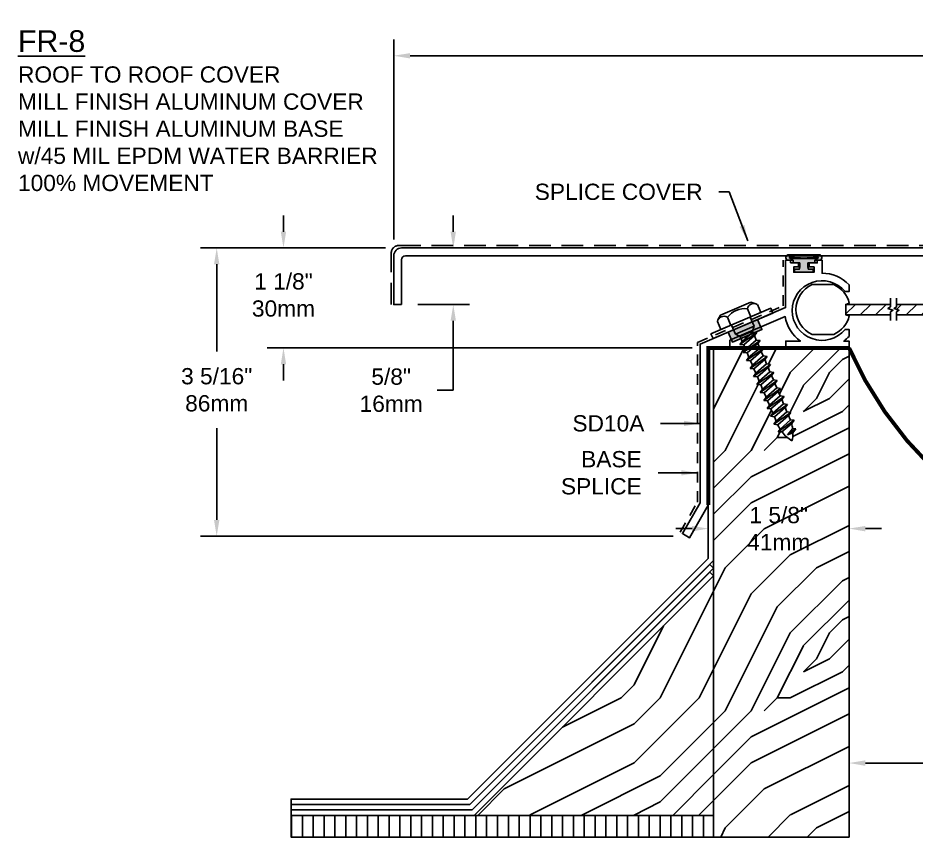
# Model space of a CAD drawing. Header units: inches. Extents: x -5.2 to 55.6, y 1.5 to 11.
# Drawn here: x -5.15 to 5.2, y 1.55 to 10.99 of the extents above; entities that cross this region are included whole.
import ezdxf

# ---------------------------------------------------------------- set-up
doc = ezdxf.new("R2010")
doc.units = ezdxf.units.IN
doc.header["$MEASUREMENT"] = 0
doc.linetypes.add('DASHED2', pattern=[0.375, 0.25, -0.125])
doc.linetypes.add('HIDDEN', pattern=[0.375, 0.25, -0.125])
for name, color, linetype in [('ANCHORS', 4, 'Continuous'), ('CONDITIONS', 1, 'Continuous'), ('DIMENSIONS', 3, 'Continuous'), ('FILLERS', 2, 'Continuous'), ('METALS', 7, 'Continuous'), ('TEXT', 2, 'Continuous')]:
    doc.layers.add(name, color=color, linetype=linetype)
doc.styles.add('ARIAL', font='arial.ttf')
doc.dimstyles.new('Arial', dxfattribs={"dimtxt": 0.1875, "dimasz": 0.1875, "dimexe": 0.1875, "dimexo": 0.1875, "dimgap": 0.1875, "dimtad": 0, "dimtih": 1, "dimtoh": 1, "dimdec": 4, "dimzin": 3, "dimdsep": 46, "dimlunit": 4, "dimtxsty": 'ARIAL', "dimcen": 0.125, "dimadec": 0, "dimazin": 0, "dimtfac": 1, "dimtdec": 4, "dimtofl": 0, "dimtmove": 0, "dimatfit": 3, "dimfxl": 0, "dimfrac": 2, "dimtolj": 1, "dimtzin": 0, "dimarcsym": 0})
pattern_1 = [(0, (-2.4, 0.15), (3, 3), [0.15, -2.85]), (90, (-1.2, 1.2), (-3, 3), [0.3, -2.7]), (45, (-1.8, 0.9), (3e-16, 3), [0.2121, -0.6363, 0.2121, -0.4242, 1.485, -1.27294]), (45, (-2.55, 0), (3e-16, 3), [0.21213, -0.42426, 0.21213, -3.39412]), (45, (-1.5, 0.3), (3e-16, 3), [0.2121, -4.0305]), (45, (-1.2, 0.15), (3e-16, 3), [0.2121, -4.0305]), (45, (-1.65, 0.45), (3e-16, 3), [0.2121, -4.0305]), (45, (-1.8, 0.6), (3e-16, 3), [0.42426, -3.8184]), (45, (-1.05, 2.85), (3e-16, 3), [0.4243, -3.8184]), (45, (-2.1, 0.75), (3e-16, 3), [0.8485, -3.3941]), (45, (-2.25, 0.9), (3e-16, 3), [0.8485, -3.3941]), (45, (-0.3, 1.8), (3e-16, 3), [0.8485, -3.3941]), (45, (-2.4, 1.2), (3e-16, 3), [0.6364, -3.60624]), (45, (-3, 1.65), (3e-16, 3), [0.6364, -3.60624]), (45, (-2.7, 1.35), (3e-16, 3), [0.6364, -3.60624]), (45, (-0.75, 2.25), (3e-16, 3), [1.06066, -3.182]), (45, (-1.05, 2.4), (3e-16, 3), [1.06066, -3.182]), (45, (-0.75, 1.65), (3e-16, 3), [1.4849, -2.7577]), (26.565, (-2.1, 0.45), (3, 1e-09), [0.3354, -6.3728]), (26.565, (-1.5, 1.35), (3, 1e-09), [0.3354, -6.3728]), (26.565, (-1.65, 1.05), (3, 1e-09), [0.3354, -6.3728]), (26.565, (-2.25, 0.15), (3, 1e-09), [0.6708, -6.0374]), (26.565, (-1.65, 1.5), (3, 1e-09), [1.00623, -5.702]), (26.565, (-1.95, 1.65), (3, 1e-09), [1.34164, -5.36656]), (26.565, (-2.25, 1.8), (3, 1e-09), [1.34164, -5.36656]), (26.565, (-2.7, 2.7), (3, 1e-09), [1.34164, -5.36656]), (26.565, (-2.7, 2.4), (3, 1e-09), [1.67705, -5.03115]), (26.565, (-2.55, 2.1), (3, 1e-09), [1.67705, -5.03115]), (63.435, (-1.5, 0.9), (2e-10, 3), [0.3354, -6.3728]), (63.435, (-1.95, 0.6), (2e-10, 3), [0.3354, -6.3728]), (63.435, (-2.4, 0.15), (2e-10, 3), [0.6708, -6.0374]), (63.435, (-1.5, 0.6), (2e-10, 3), [0.6708, -6.0374]), (63.435, (-2.7, 0), (2e-10, 3), [1.00623, -5.702]), (63.435, (-3, 0), (2e-10, 3), [1.34164, -5.36656]), (63.435, (-0.3, 0.15), (2e-10, 3), [1.34164, -5.36656]), (63.435, (-1.35, 0.45), (2e-10, 3), [1.34164, -5.36656]), (63.435, (-0.75, 0.15), (2e-10, 3), [1.67705, -5.03115]), (63.435, (-1.05, 0.3), (2e-10, 3), [1.67705, -5.03115])]
pattern_2 = [(45, (-3, 0.00999), (-0.08838835, 0.08838835), [])]

# ---------------------------------------------------------------- blocks, each defined once
blk = doc.blocks.new('*D0')
at = {"layer": 'Defpoints', "color": 0}
for p in [(-0.731, 8.339), (-2.093, 7.186), (2.806, 7.186)]:
    blk.add_point(p, dxfattribs=at)
at = {"layer": 'DIMENSIONS', "color": 0, "lineweight": -2}
for p, q in [((-2.093, 8.526), (-2.093, 8.714)), ((-0.918, 8.339), (-2.281, 8.339)), ((2.619, 7.186), (-2.281, 7.186)), ((-2.093, 6.999), (-2.093, 6.811))]:
    blk.add_line(p, q, dxfattribs=at)
at = {"layer": 'DIMENSIONS', "color": 0}
for points in [[(-2.124, 8.526), (-2.062, 8.526), (-2.093, 8.339)], [(-2.124, 6.999), (-2.062, 6.999), (-2.093, 7.186)]]:
    blk.add_solid(points, dxfattribs=at)
at = {"layer": 'DIMENSIONS', "color": 0, "insert": (-2.093, 7.796), "char_height": 0.1875, "attachment_point": 5, "style": 'ARIAL'}
blk.add_mtext('\\A1;1 1/8"\\P30mm', dxfattribs=at)
blk = doc.blocks.new('*D1')
at = {"layer": 'Defpoints', "color": 0}
for p in [(4.429, 7.186), (2.806, 5.374), (4.429, 5.103)]:
    blk.add_point(p, dxfattribs=at)
at = {"layer": 'DIMENSIONS', "color": 0, "lineweight": -2}
for p, q in [((4.429, 6.999), (4.429, 4.915)), ((2.806, 5.186), (2.806, 4.915)), ((2.619, 5.103), (2.431, 5.103)), ((4.617, 5.103), (4.804, 5.103))]:
    blk.add_line(p, q, dxfattribs=at)
at = {"layer": 'DIMENSIONS', "color": 0}
for points in [[(2.619, 5.134), (2.619, 5.071), (2.806, 5.103)], [(4.617, 5.134), (4.617, 5.071), (4.429, 5.103)]]:
    blk.add_solid(points, dxfattribs=at)
at = {"layer": 'DIMENSIONS', "color": 0, "insert": (3.618, 5.103), "char_height": 0.1875, "attachment_point": 5, "style": 'ARIAL'}
blk.add_mtext('\\A1;1 5/8"\\P41mm', dxfattribs=at)
blk = doc.blocks.new('*D2')
at = {"layer": 'Defpoints', "color": 0}
for p in [(-0.731, 8.339), (-0.731, 7.686), (-0.135, 7.686)]:
    blk.add_point(p, dxfattribs=at)
at = {"layer": 'DIMENSIONS', "color": 0, "lineweight": -2}
for p, q in [((-0.135, 8.526), (-0.135, 8.714)), ((-0.543, 8.339), (0.053, 8.339)), ((-0.543, 7.686), (0.053, 7.686)), ((-0.135, 7.499), (-0.135, 6.698)), ((-0.135, 6.698), (-0.322, 6.698))]:
    blk.add_line(p, q, dxfattribs=at)
at = {"layer": 'DIMENSIONS', "color": 0}
for points in [[(-0.166, 8.526), (-0.104, 8.526), (-0.135, 8.339)], [(-0.166, 7.499), (-0.104, 7.499), (-0.135, 7.686)]]:
    blk.add_solid(points, dxfattribs=at)
at = {"layer": 'DIMENSIONS', "color": 0, "insert": (-0.851, 6.698), "char_height": 0.1875, "attachment_point": 5, "style": 'ARIAL'}
blk.add_mtext('\\A1;5/8"\\P16mm', dxfattribs=at)
blk = doc.blocks.new('*D3')
at = {"layer": 'Defpoints', "color": 0}
for p in [(4.429, 4.418), (12.429, 4.418), (12.429, 2.4)]:
    blk.add_point(p, dxfattribs=at)
at = {"layer": 'DIMENSIONS', "color": 0, "lineweight": -2}
for p, q in [((4.429, 4.231), (4.429, 2.212)), ((12.429, 4.231), (12.429, 2.212)), ((4.617, 2.4), (7.817, 2.4)), ((12.242, 2.4), (9.041, 2.4))]:
    blk.add_line(p, q, dxfattribs=at)
at = {"layer": 'DIMENSIONS', "color": 0}
for points in [[(4.617, 2.431), (4.617, 2.368), (4.429, 2.4)], [(12.242, 2.431), (12.242, 2.368), (12.429, 2.4)]]:
    blk.add_solid(points, dxfattribs=at)
at = {"layer": 'DIMENSIONS', "color": 0, "insert": (8.429, 2.4), "char_height": 0.1875, "attachment_point": 5, "style": 'ARIAL'}
blk.add_mtext('\\A1;8"\\P203mm', dxfattribs=at)
blk = doc.blocks.new('*D4')
at = {"layer": 'Defpoints', "color": 0}
for p in [(17.679, 10.555), (17.679, 8.297), (-0.821, 8.249)]:
    blk.add_point(p, dxfattribs=at)
at = {"layer": 'DIMENSIONS', "color": 0, "lineweight": -2}
for p, q in [((-0.821, 8.436), (-0.821, 10.742)), ((17.679, 8.484), (17.679, 10.742)), ((-0.633, 10.555), (7.783, 10.555)), ((17.492, 10.555), (9.076, 10.555))]:
    blk.add_line(p, q, dxfattribs=at)
at = {"layer": 'DIMENSIONS', "color": 0}
for points in [[(-0.633, 10.586), (-0.633, 10.524), (-0.821, 10.555)], [(17.492, 10.586), (17.492, 10.524), (17.679, 10.555)]]:
    blk.add_solid(points, dxfattribs=at)
at = {"layer": 'DIMENSIONS', "color": 0, "insert": (8.429, 10.555), "char_height": 0.1875, "attachment_point": 5, "style": 'ARIAL'}
blk.add_mtext('\\A1;1\'-6 1/2"\\P470mm', dxfattribs=at)
blk = doc.blocks.new('LB15')
for p, q in [((-0.19, 0.156), (-0.238, 0.116)), ((-0.19, 0.156), (0.19, 0.156)), ((0.19, 0.156), (0.238, 0.116)), ((-0.25, 0.102), (-0.25, 0)), ((-0.25, 0), (0.25, 0)), ((-0.125, 0), (-0.125, 0.102)), ((-0.117, -0.112), (-0.117, 0)), ((0.117, -0.112), (0.117, 0)), ((0.125, 0), (0.125, 0.102)), ((0.25, 0.102), (0.25, 0)), ((-0.078, -0.158), (-0.117, -0.112)), ((-0.117, -0.112), (0.117, -0.112)), ((0.117, -0.194), (-0.117, -0.244)), ((-0.078, -0.221), (-0.078, -0.158)), ((0.078, -0.158), (-0.078, -0.158)), ((-0.078, -0.221), (0.078, -0.171)), ((0.078, -0.158), (0.117, -0.112)), ((0.078, -0.171), (0.078, -0.158)), ((0.117, -0.194), (0.078, -0.171)), ((0.117, -0.194), (0.078, -0.216)), ((-0.117, -0.244), (-0.078, -0.221)), ((-0.117, -0.244), (-0.078, -0.266)), ((0.117, -0.294), (-0.117, -0.344)), ((-0.078, -0.266), (0.078, -0.216)), ((-0.078, -0.321), (-0.078, -0.266)), ((-0.078, -0.321), (0.078, -0.271)), ((0.078, -0.271), (0.078, -0.216)), ((0.117, -0.294), (0.078, -0.271)), ((0.117, -0.294), (0.078, -0.316)), ((-0.117, -0.344), (-0.078, -0.321)), ((-0.117, -0.344), (-0.078, -0.366)), ((0.117, -0.394), (-0.117, -0.444)), ((-0.078, -0.366), (0.078, -0.316)), ((-0.078, -0.421), (-0.078, -0.366)), ((-0.078, -0.421), (0.078, -0.371)), ((0.078, -0.371), (0.078, -0.316)), ((0.117, -0.394), (0.078, -0.371)), ((0.117, -0.394), (0.078, -0.416)), ((-0.117, -0.444), (-0.078, -0.421)), ((-0.117, -0.444), (-0.078, -0.466)), ((0.117, -0.494), (-0.117, -0.544)), ((-0.078, -0.466), (0.078, -0.416)), ((-0.078, -0.521), (-0.078, -0.466)), ((-0.078, -0.521), (0.078, -0.471)), ((-0.078, -0.566), (0.078, -0.516)), ((0.078, -0.471), (0.078, -0.416)), ((0.117, -0.494), (0.078, -0.471)), ((0.117, -0.494), (0.078, -0.516)), ((0.078, -0.571), (0.078, -0.516)), ((-0.117, -0.544), (-0.078, -0.521)), ((-0.117, -0.544), (-0.078, -0.566)), ((0.117, -0.594), (-0.117, -0.644)), ((-0.117, -0.644), (-0.078, -0.621)), ((-0.078, -0.621), (-0.078, -0.566)), ((-0.078, -0.621), (0.078, -0.571)), ((-0.078, -0.666), (0.078, -0.616)), ((0.117, -0.594), (0.078, -0.571)), ((0.117, -0.594), (0.078, -0.616)), ((0.078, -0.671), (0.078, -0.616)), ((-0.117, -0.644), (-0.078, -0.666)), ((0.117, -0.694), (-0.117, -0.744)), ((-0.117, -0.744), (-0.078, -0.721)), ((-0.078, -0.721), (-0.078, -0.666)), ((-0.078, -0.721), (0.078, -0.671)), ((-0.078, -0.766), (0.078, -0.716)), ((0.117, -0.694), (0.078, -0.671)), ((0.117, -0.694), (0.078, -0.716)), ((0.078, -0.771), (0.078, -0.716)), ((-0.117, -0.744), (-0.078, -0.766)), ((0.117, -0.794), (-0.117, -0.844)), ((-0.117, -0.844), (-0.078, -0.821)), ((-0.078, -0.821), (-0.078, -0.766)), ((-0.078, -0.821), (0.078, -0.771)), ((-0.078, -0.866), (0.078, -0.816)), ((0.117, -0.794), (0.078, -0.771)), ((0.117, -0.794), (0.078, -0.816)), ((0.078, -0.871), (0.078, -0.816)), ((-0.117, -0.844), (-0.078, -0.866)), ((0.117, -0.894), (-0.117, -0.944)), ((-0.117, -0.944), (-0.078, -0.921)), ((-0.078, -0.921), (-0.078, -0.866)), ((-0.078, -0.921), (0.078, -0.871)), ((-0.078, -0.966), (0.078, -0.916)), ((0.117, -0.894), (0.078, -0.871)), ((0.117, -0.894), (0.078, -0.916)), ((0.078, -0.971), (0.078, -0.916)), ((-0.117, -0.944), (-0.078, -0.966)), ((0.117, -0.994), (-0.117, -1.044)), ((-0.117, -1.044), (-0.078, -1.021)), ((-0.078, -1.021), (-0.078, -0.966)), ((-0.078, -1.021), (0.078, -0.971)), ((-0.078, -1.066), (0.078, -1.016)), ((0.117, -0.994), (0.078, -0.971)), ((0.117, -0.994), (0.078, -1.016)), ((0.078, -1.071), (0.078, -1.016)), ((-0.117, -1.044), (-0.078, -1.066)), ((0.117, -1.094), (-0.117, -1.144)), ((-0.117, -1.144), (-0.078, -1.121)), ((-0.078, -1.121), (-0.078, -1.066)), ((-0.078, -1.121), (0.078, -1.071)), ((-0.078, -1.166), (0.078, -1.116)), ((0.117, -1.094), (0.078, -1.071)), ((0.117, -1.094), (0.078, -1.116)), ((0.078, -1.171), (0.078, -1.116)), ((-0.117, -1.144), (-0.078, -1.166)), ((0.117, -1.194), (-0.117, -1.244)), ((-0.117, -1.244), (-0.078, -1.221)), ((-0.078, -1.221), (-0.078, -1.166)), ((-0.078, -1.221), (0.078, -1.171)), ((-0.078, -1.266), (0.078, -1.216)), ((0.117, -1.194), (0.078, -1.171)), ((0.117, -1.194), (0.078, -1.216)), ((0.078, -1.266), (0.078, -1.216)), ((-0.117, -1.244), (-0.078, -1.266)), ((0.117, -1.294), (-0.105, -1.344)), ((-0.105, -1.344), (-0.074, -1.323)), ((-0.105, -1.344), (-0.066, -1.362)), ((-0.074, -1.323), (0.078, -1.271)), ((-0.066, -1.362), (0.075, -1.317)), ((0.117, -1.294), (0.075, -1.317)), ((0.117, -1.294), (0.078, -1.271)), ((-0.022, -1.418), (0.063, -1.374)), ((0.096, -1.393), (-0.022, -1.418)), ((-0.022, -1.418), (0.047, -1.42)), ((0.096, -1.393), (0.047, -1.42)), ((0.096, -1.393), (0.063, -1.374))]:
    blk.add_line(p, q)
for centre, radius, start, end in [((-0.188, 0.057), 0.077, 35.7751, 144.2249), ((0, -0.126), 0.26, 61.2813, 118.7187), ((0.187, 0.057), 0.077, 35.7751, 144.2249), ((0.311, -1.266), 0.389, 180, 188.3837), ((-0.311, -1.266), 0.389, 343.9655, 352.4485), ((-0.311, -1.266), 0.389, 359.2771, 0), ((0.311, -1.266), 0.389, 194.3207, 216.9667), ((-0.311, -1.266), 0.389, 323.0333, 336.7752)]:
    blk.add_arc(centre, radius, start, end)
blk = doc.blocks.new('*D7')
at = {"layer": 'Defpoints', "color": 0}
for p in [(-0.731, 8.339), (-2.863, 5.015), (2.589, 5.015)]:
    blk.add_point(p, dxfattribs=at)
at = {"layer": 'DIMENSIONS', "color": 0, "lineweight": -2}
for p, q in [((-0.918, 8.339), (-3.051, 8.339)), ((-2.863, 8.151), (-2.863, 7.144)), ((-2.863, 5.203), (-2.863, 6.262)), ((2.401, 5.015), (-3.051, 5.015))]:
    blk.add_line(p, q, dxfattribs=at)
at = {"layer": 'DIMENSIONS', "color": 0}
for points in [[(-2.894, 8.151), (-2.832, 8.151), (-2.863, 8.339)], [(-2.894, 5.203), (-2.832, 5.203), (-2.863, 5.015)]]:
    blk.add_solid(points, dxfattribs=at)
at = {"layer": 'DIMENSIONS', "color": 0, "insert": (-2.863, 6.703), "char_height": 0.1875, "attachment_point": 5, "style": 'ARIAL'}
blk.add_mtext('\\A1;3 5/16"\\P86mm', dxfattribs=at)
blk = doc.blocks.new('H1458S')
for p, q in [((-0.25, 0.104), (-0.25, 0)), ((-0.188, 0.144), (0.187, 0.144)), ((-0.125, 0), (-0.125, 0.104)), ((0.125, 0), (0.125, 0.104)), ((0.25, 0.104), (0.25, 0)), ((-0.25, 0), (0.25, 0)), ((-0.119, 0), (-0.085, -0.02)), ((-0.085, -0.02), (0.048, 0)), ((-0.119, -0.05), (0.119, -0.025)), ((-0.119, -0.05), (-0.085, -0.03)), ((-0.119, -0.05), (-0.085, -0.07)), ((-0.119, -0.1), (0.119, -0.075)), ((-0.119, -0.1), (-0.085, -0.08)), ((-0.119, -0.1), (-0.085, -0.12)), ((-0.085, -0.03), (0.085, -0.005)), ((-0.085, -0.02), (-0.085, -0.03)), ((-0.085, -0.07), (0.085, -0.045)), ((-0.085, -0.08), (0.085, -0.055)), ((-0.085, -0.07), (-0.085, -0.08)), ((-0.085, -0.12), (0.085, -0.095)), ((0.094, 0), (0.085, -0.005)), ((0.119, -0.025), (0.085, -0.005)), ((0.119, -0.025), (0.085, -0.045)), ((0.085, -0.045), (0.085, -0.055)), ((0.119, -0.075), (0.085, -0.055)), ((0.119, -0.075), (0.085, -0.095)), ((0.085, -0.095), (0.085, -0.105)), ((-0.119, -0.15), (0.119, -0.125)), ((-0.119, -0.15), (-0.085, -0.13)), ((-0.119, -0.15), (-0.085, -0.17)), ((-0.119, -0.2), (0.119, -0.175)), ((-0.119, -0.2), (-0.085, -0.18)), ((-0.119, -0.2), (-0.085, -0.22)), ((-0.085, -0.13), (0.085, -0.105)), ((-0.085, -0.12), (-0.085, -0.13)), ((-0.085, -0.17), (0.085, -0.145)), ((-0.085, -0.18), (0.085, -0.155)), ((-0.085, -0.17), (-0.085, -0.18)), ((-0.085, -0.22), (0.085, -0.195)), ((-0.085, -0.23), (0.085, -0.205)), ((0.119, -0.125), (0.085, -0.105)), ((0.119, -0.125), (0.085, -0.145)), ((0.085, -0.145), (0.085, -0.155)), ((0.119, -0.175), (0.085, -0.155)), ((0.119, -0.175), (0.085, -0.195)), ((0.085, -0.195), (0.085, -0.205)), ((0.119, -0.225), (0.085, -0.205)), ((-0.119, -0.25), (0.119, -0.225)), ((-0.119, -0.25), (-0.085, -0.23)), ((-0.119, -0.25), (-0.085, -0.27)), ((-0.119, -0.3), (0.119, -0.275)), ((-0.119, -0.3), (-0.085, -0.28)), ((-0.119, -0.3), (-0.085, -0.32)), ((-0.085, -0.22), (-0.085, -0.23)), ((-0.085, -0.27), (0.085, -0.245)), ((-0.085, -0.28), (0.085, -0.255)), ((-0.085, -0.27), (-0.085, -0.28)), ((-0.085, -0.32), (0.085, -0.295)), ((-0.085, -0.33), (0.085, -0.305)), ((0.119, -0.225), (0.085, -0.245)), ((0.085, -0.245), (0.085, -0.255)), ((0.119, -0.275), (0.085, -0.255)), ((0.119, -0.275), (0.085, -0.295)), ((0.085, -0.295), (0.085, -0.305)), ((0.119, -0.325), (0.085, -0.305)), ((-0.119, -0.35), (0.119, -0.325)), ((-0.119, -0.35), (-0.085, -0.33)), ((-0.119, -0.35), (-0.085, -0.37)), ((-0.119, -0.4), (0.119, -0.375)), ((-0.119, -0.4), (-0.085, -0.38)), ((-0.119, -0.4), (-0.085, -0.42)), ((-0.085, -0.32), (-0.085, -0.33)), ((-0.085, -0.37), (0.085, -0.345)), ((-0.085, -0.38), (0.085, -0.355)), ((-0.085, -0.37), (-0.085, -0.38)), ((-0.085, -0.42), (0.085, -0.395)), ((-0.085, -0.43), (0.085, -0.405)), ((0.119, -0.325), (0.085, -0.345)), ((0.085, -0.345), (0.085, -0.355)), ((0.119, -0.375), (0.085, -0.355)), ((0.119, -0.375), (0.085, -0.395)), ((0.085, -0.395), (0.085, -0.405)), ((0.119, -0.425), (0.085, -0.405)), ((-0.119, -0.45), (0.119, -0.425)), ((-0.119, -0.45), (-0.085, -0.43)), ((-0.119, -0.45), (-0.085, -0.47)), ((-0.119, -0.5), (0.119, -0.475)), ((-0.119, -0.5), (-0.085, -0.48)), ((-0.119, -0.5), (-0.085, -0.52)), ((-0.085, -0.42), (-0.085, -0.43)), ((-0.085, -0.47), (0.085, -0.445)), ((-0.085, -0.48), (0.085, -0.455)), ((-0.085, -0.47), (-0.085, -0.48)), ((-0.085, -0.52), (0.085, -0.495)), ((-0.085, -0.53), (0.085, -0.505)), ((0.119, -0.425), (0.085, -0.445)), ((0.085, -0.445), (0.085, -0.455)), ((0.119, -0.475), (0.085, -0.455)), ((0.119, -0.475), (0.085, -0.495)), ((0.085, -0.495), (0.085, -0.505)), ((0.119, -0.525), (0.085, -0.505)), ((-0.119, -0.55), (0.119, -0.525)), ((-0.119, -0.55), (-0.085, -0.53)), ((-0.119, -0.55), (-0.085, -0.57)), ((-0.119, -0.6), (0.119, -0.575)), ((-0.119, -0.6), (-0.085, -0.58)), ((-0.119, -0.6), (-0.085, -0.62)), ((-0.085, -0.52), (-0.085, -0.53)), ((-0.085, -0.57), (0.085, -0.545)), ((-0.085, -0.58), (0.085, -0.555)), ((-0.085, -0.57), (-0.085, -0.58)), ((-0.085, -0.62), (0.085, -0.595)), ((-0.085, -0.62), (-0.085, -0.625)), ((-0.048, -0.625), (0.085, -0.605)), ((0.119, -0.525), (0.085, -0.545)), ((0.085, -0.545), (0.085, -0.555)), ((0.119, -0.575), (0.085, -0.555)), ((0.119, -0.575), (0.085, -0.595)), ((0.085, -0.595), (0.085, -0.605)), ((0.119, -0.625), (0.085, -0.605)), ((-0.085, -0.625), (0.119, -0.625))]:
    blk.add_line(p, q)
for centre, radius, start, end in [((-0.188, 0.075), 0.0688, 24.7615, 155.2385), ((0, -0.071), 0.215, 54.5107, 125.4893), ((0.187, 0.075), 0.0688, 24.7615, 155.2385)]:
    blk.add_arc(centre, radius, start, end)
blk = doc.blocks.new('RIVNUT')
for p, q in [((-0.143, 0.381), (-0.143, -0.063)), ((-0.143, 0.381), (0.189, 0.381)), ((0.189, 0.381), (0.189, -0.063)), ((-0.143, -0.063), (0.189, -0.063)), ((-0.144, -0.119), (0.191, -0.119))]:
    blk.add_line(p, q)
for centre, start, end in [((-0.143, -0.091), 90, 267.037), ((0.189, -0.091), 272.963, 90)]:
    blk.add_arc(centre, 0.028, start, end)
blk = doc.blocks.new('SB18')
at = {"layer": 'METALS'}
h = blk.add_hatch(dxfattribs=at)
h.set_pattern_fill('ANSI31', color=256, style=0)
h.set_pattern_definition(pattern_2)
h.paths.add_polyline_path([(5.422, 7.689), (4.977, 7.689), (4.977, 7.661), (4.948, 7.641), (5.005, 7.62), (4.977, 7.601), (4.977, 7.569), (5.422, 7.569)])
h.paths.add_polyline_path([(4.878, 7.641), (4.907, 7.661), (4.907, 7.689), (4.391, 7.689), (4.391, 7.569), (4.907, 7.569), (4.907, 7.601), (4.935, 7.62)])
h = blk.add_hatch(dxfattribs=at)
h.set_pattern_fill('ANSI31', color=256, style=0)
h.set_pattern_definition(pattern_2)
h.paths.add_polyline_path([(11.995, 7.689), (11.995, 7.661), (11.966, 7.641), (12.024, 7.62), (11.995, 7.601), (11.995, 7.569), (12.939, 7.569), (12.939, 7.689)])
h.paths.add_polyline_path([(11.925, 7.569), (11.925, 7.601), (11.954, 7.62), (11.896, 7.641), (11.925, 7.661), (11.925, 7.689), (11.421, 7.689), (11.421, 7.569)])
blk.add_line((7.413, 7.569), (7.413, 7.689))
at = {"linetype": 'HIDDEN'}
blk.add_line((5.422, 7.569), (7.413, 7.569), dxfattribs=at)
for points in [[(4.432, 7.555), (4.391, 7.569), (4.391, 7.689), (4.432, 7.704, 0.233897), (4.254, 7.916), (4.004, 7.916, 0.654654), (4.004, 7.343), (4.254, 7.343, 0.233897)], [(12.939, 7.569), (12.428, 7.569, 0.246328), (12.609, 7.343), (12.859, 7.343, 0.654654), (12.859, 7.916), (12.609, 7.916, 0.246328), (12.428, 7.689), (12.939, 7.689)]]:
    blk.add_lwpolyline(points, format="xyb", close=True)
blk.add_lwpolyline([(6.037, 7.752), (6.037, 7.804), (6.787, 7.804), (6.787, 7.752)], close=True)
for points in [[(4.907, 7.761), (4.907, 7.661), (4.878, 7.641), (4.935, 7.62), (4.907, 7.601), (4.907, 7.501)], [(4.977, 7.761), (4.977, 7.661), (4.948, 7.641), (5.005, 7.62), (4.977, 7.601), (4.977, 7.501)], [(11.925, 7.761), (11.925, 7.661), (11.896, 7.641), (11.954, 7.62), (11.925, 7.601), (11.925, 7.501)], [(11.995, 7.761), (11.995, 7.661), (11.966, 7.641), (12.024, 7.62), (11.995, 7.601), (11.995, 7.501)]]:
    blk.add_lwpolyline(points)
at = {"linetype": 'ByBlock'}
for p in [(5.422, 7.752), (5.422, 7.001)]:
    blk.add_point(p, dxfattribs=at)
at = {"layer": 'METALS', "linetype": 'HIDDEN'}
for p, q in [((5.422, 7.689), (11.421, 7.689)), ((9.417, 7.569), (9.417, 7.689)), ((11.421, 7.569), (9.417, 7.569)), ((5.422, 7.063), (11.421, 7.063))]:
    blk.add_line(p, q, dxfattribs=at)
at = {"layer": 'METALS'}
blk.add_line((5.422, 7.002), (11.421, 7.002), dxfattribs=at)
for points in [[(10.039, 7.752), (10.039, 7.804), (10.789, 7.804), (10.789, 7.752)], [(11.421, 7.752), (5.422, 7.752), (5.422, 7.002), (11.421, 7.002)]]:
    blk.add_lwpolyline(points, close=True, dxfattribs=at)
for points in [[(4.907, 7.569), (4.391, 7.569), (4.391, 7.689), (4.907, 7.689)], [(4.977, 7.689), (5.422, 7.689), (5.422, 7.569), (4.977, 7.569)], [(11.925, 7.569), (11.421, 7.569), (11.421, 7.689), (11.925, 7.689)], [(11.995, 7.689), (12.939, 7.689)], [(12.939, 7.569), (11.995, 7.569)]]:
    blk.add_lwpolyline(points, dxfattribs=at)
at = {"layer": 'METALS', "linetype": 'HIDDEN'}
blk.add_point((9.417, 7.569), dxfattribs=at)
at = {"layer": 'ANCHORS'}
for p in [(6.422, 7.804), (10.424, 7.804)]:
    blk.add_blockref('H1458S', p, dxfattribs=at)
at = {"layer": 'METALS'}
blk.add_blockref('RIVNUT', (8.398, 7.065), dxfattribs=at)
blk = doc.blocks.new('v3rmushed')
h = blk.add_hatch(color=256)
h.paths.add_polyline_path([(4.084, 8.249), (3.736, 8.249, 0.781552), (3.721, 8.185), (3.785, 8.185), (3.785, 8.154), (3.863, 8.154), (3.863, 8.107), (3.857, 8.081), (3.802, 8.081), (3.802, 8.046), (4.017, 8.046), (4.017, 8.081), (3.962, 8.081), (3.956, 8.107), (3.956, 8.154), (4.035, 8.154), (4.035, 8.185), (4.098, 8.185, 0.781552)])
edge = h.paths.add_edge_path(flags=16)
edge.add_spline(control_points=[(3.91, 8.207), (4.013, 8.218), (4.111, 8.228), (4.066, 8.207), (4.065, 8.206)], knot_values=[0.028497, 0.028497, 0.028497, 0.028497, 0.196688, 0.201023, 0.201023, 0.201023, 0.201023], degree=3, periodic=0)
edge.add_line((4.065, 8.206), (3.754, 8.206))
edge.add_spline(control_points=[(3.754, 8.206), (3.753, 8.207), (3.708, 8.228), (3.806, 8.218), (3.91, 8.207)], knot_values=[0.028497, 0.028497, 0.028497, 0.028497, 0.032831, 0.201023, 0.201023, 0.201023, 0.201023], degree=3, periodic=0)
blk.add_lwpolyline([(4.035, 8.154), (4.035, 8.185), (4.098, 8.185, 0.799078), (4.082, 8.249), (3.737, 8.249, 0.799078), (3.721, 8.185), (3.785, 8.185), (3.785, 8.154), (3.863, 8.154), (3.863, 8.107), (3.857, 8.081), (3.802, 8.081), (3.802, 8.046), (4.017, 8.046), (4.017, 8.081), (3.962, 8.081), (3.956, 8.107), (3.956, 8.154)], format="xyb", close=True)
blk.add_lwpolyline([(4.065, 8.206), (3.754, 8.206)])
for points in [[(3.754, 8.206), (3.753, 8.207), (3.708, 8.228), (3.806, 8.218), (3.91, 8.207)], [(4.065, 8.206), (4.066, 8.207), (4.111, 8.228), (4.013, 8.218), (3.91, 8.207)]]:
    blk.add_open_spline(points, degree=3, knots=[0.028497, 0.028497, 0.028497, 0.028497, 0.0328313, 0.2010226, 0.2010226, 0.2010226, 0.2010226])
blk = doc.blocks.new('SD10A')
blk.add_lwpolyline([(1.046, 13.97), (1.046, 14.001), (0.991, 14.001), (0.991, 13.454), (0.005, 13.033), (0.005, 11.202), (-0.199, 10.848), (-0.117, 10.801), (0.099, 11.176), (0.099, 12.989), (0.349, 12.989), (0.349, 13.078), (0.986, 13.35, 0.199618), (1.161, 13.069), (0.992, 13.069), (0.992, 12.989), (1.722, 12.989), (1.722, 13.069), (1.662, 13.069, 0.046772), (1.722, 13.122), (1.722, 13.202), (1.677, 13.202, -2.798648), (1.677, 13.638), (1.722, 13.638), (1.722, 13.718, 0.204293), (1.411, 13.851), (1.411, 14.001), (1.356, 14.001), (1.356, 13.97), (1.264, 13.97), (1.264, 13.923), (1.319, 13.923), (1.319, 13.861), (1.084, 13.861), (1.084, 13.923), (1.139, 13.923), (1.139, 13.97)], format="xyb", close=True)

msp = doc.modelspace()

# ---------------------------------------------------------------- hatches: boundary and pattern name
at = {"layer": 'CONDITIONS'}
h = msp.add_hatch(dxfattribs=at)
h.set_pattern_fill('WOODFACE', color=256, scale=3, style=0)
h.set_pattern_definition(pattern_1)
h.paths.add_polyline_path([(4.42928, 7.16689, -0.00482274), (4.42928, 7.18619), (3.4489, 7.18619), (3.41703, 7.1437), (3.43858, 7.09322), (3.48336, 7.08782), (3.4563, 7.05174), (3.47785, 7.00125), (3.52263, 6.99585), (3.49556, 6.95977), (3.51712, 6.90928), (3.5619, 6.90388), (3.53483, 6.8678), (3.55639, 6.81732), (3.60117, 6.81191), (3.5741, 6.77583), (3.59566, 6.72535), (3.64044, 6.71995), (3.61337, 6.68387), (3.63492, 6.63338), (3.6797, 6.62798), (3.65264, 6.5919), (3.67419, 6.54141), (3.71897, 6.53601), (3.6919, 6.49993), (3.71346, 6.44945), (3.75824, 6.44404), (3.73117, 6.40796), (3.75274, 6.35746), (3.79751, 6.35208), (3.76777, 6.31368, -0.03703098), (3.77906, 6.25731), (3.8171, 6.25272), (3.78203, 6.20866, -0.06003224), (3.77074, 6.11635, -0.09913477), (3.65596, 6.21695), (3.61297, 6.21892), (3.63318, 6.25014, -0.03659691), (3.60711, 6.30062), (3.56233, 6.30603), (3.58939, 6.34211), (3.56784, 6.39259), (3.52306, 6.39799), (3.55013, 6.43407), (3.52857, 6.48456), (3.48379, 6.48996), (3.51086, 6.52604), (3.4893, 6.57653), (3.44452, 6.58193), (3.47159, 6.61801), (3.45003, 6.66849), (3.40525, 6.6739), (3.43232, 6.70998), (3.41077, 6.76046), (3.36599, 6.76586), (3.39305, 6.80194), (3.3715, 6.85243), (3.32672, 6.85783), (3.35379, 6.89391), (3.33223, 6.9444), (3.28745, 6.9498), (3.31452, 6.98588), (3.29296, 7.03636), (3.24818, 7.04177), (3.27525, 7.07785), (3.25369, 7.12833), (3.20891, 7.13373), (3.23598, 7.16981), (3.22899, 7.18619), (2.86778, 7.18619), (2.86778, 4.73388), (2.86778, 1.54691), (4.42928, 1.54691)])
h.paths.add_polyline_path([(3.35018, 5.30186), (3.88437, 5.30186), (3.88437, 4.90339), (3.35018, 4.90339)], flags=24)
h = msp.add_hatch(dxfattribs=at)
h.set_pattern_fill('WOODFACE', color=256, scale=3, style=0)
h.set_pattern_definition(pattern_1)
h.paths.add_polyline_path([(2.86778, 1.79691), (2.86778, 2.04691), (2.86778, 4.55711), (0.10758, 1.79691)])
h = msp.add_hatch(dxfattribs=at)
h.set_pattern_fill('ANSI31', color=256, angle=45, style=0)
h.set_pattern_definition([(90, (-3, 0), (-0.125, 3e-17), [])])
h.paths.add_polyline_path([(2.86778, 1.54691), (2.86778, 1.79691), (-2.00563, 1.79691), (-2.00563, 1.54691)])
at = {"layer": 'METALS'}
msp.add_hatch(color=256, dxfattribs=at).paths.add_polyline_path([(3.0354, 7.36815), (3.08449, 7.25319), (3.42424, 7.39826), (3.37515, 7.51322)])

# ---------------------------------------------------------------- linework, layer by layer
at = {"layer": 'CONDITIONS'}
for p, q in [((2.82358, 4.6013), (2.86778, 4.55711)), ((-2.00563, 1.92191), (-2.00563, 1.98441)), ((2.86778, 1.54691), (2.86778, 2.04691))]:
    msp.add_line(p, q, dxfattribs=at)
for points in [[(2.86778, 4.73388), (0.0558, 1.92191), (-2.00563, 1.92191), (-2.00563, 1.98441), (0.02991, 1.98441), (2.80603, 4.75977), (2.80603, 7.18619), (2.86778, 7.18619)], [(4.42928, 1.54691), (4.42928, 7.18619), (2.86778, 7.18619), (2.86778, 1.54691)], [(2.82358, 4.68969), (2.86778, 4.6455), (0.08169, 1.85941), (-2.00563, 1.85941), (-2.00563, 1.92191), (0.0558, 1.92191)]]:
    msp.add_lwpolyline(points, close=True, dxfattribs=at)
for points in [[(2.86778, 4.55711), (0.10758, 1.79691), (-2.00563, 1.79691), (-2.00563, 1.85941), (0.08169, 1.85941), (2.82358, 4.6013)], [(2.86778, 1.79691), (-2.00563, 1.79691), (-2.00563, 1.54691), (2.86778, 1.54691)]]:
    msp.add_lwpolyline(points, dxfattribs=at)
at = {"layer": 'FILLERS'}
msp.add_lwpolyline([(2.80603, 5.37369, 0.045, 0.045, 0), (2.80603, 7.18619, 0.045, 0.045, 0), (4.42928, 7.18619, 0.045, 0.045, 0.65283408), (12.42928, 7.18619, 0.045, 0.045, 0), (14.05328, 7.18619, 0.045, 0.045, 0), (14.05253, 5.37369, 0, 0, 0)], format="xyseb", dxfattribs=at)
at = {"layer": 'METALS', "linetype": 'DASHED2'}
msp.add_lwpolyline([(-0.85074, 7.68619), (-0.85074, 8.27869, -0.41421356), (-0.76074, 8.36869), (17.61929, 8.36869, -0.41421356), (17.70929, 8.27869), (17.70929, 7.68619)], format="xyb", dxfattribs=at)
at = {"layer": 'METALS'}
msp.add_lwpolyline([(-0.73074, 7.68619), (-0.82074, 7.68619), (-0.82074, 8.24869, -0.41421356), (-0.73074, 8.33869), (17.58929, 8.33869, -0.41421356), (17.67929, 8.24869), (17.67929, 7.68619), (17.58929, 7.68619), (17.58929, 8.20369, 0.41421356), (17.54429, 8.24869), (-0.68574, 8.24869, 0.41421356), (-0.73074, 8.20369), (-0.73074, 7.68619)], format="xyb", dxfattribs=at)
at = {"layer": 'METALS', "linetype": 'DASHED2', "ltscale": 0.5}
msp.add_lwpolyline([(2.48138, 5.06119), (2.68228, 5.40914), (2.68228, 7.25), (3.66828, 7.671), (3.66828, 8.19819)], dxfattribs=at)
at = {"layer": 'METALS'}
msp.add_lwpolyline([(2.8604, 7.29343), (3.55015, 7.58794), (3.52659, 7.64312), (2.83684, 7.34861)], close=True, dxfattribs=at)
msp.add_lwpolyline([(3.37515, 7.51322), (3.0354, 7.36815), (3.08449, 7.25319), (3.42424, 7.39826), (3.37515, 7.51322)], dxfattribs=at)

# ---------------------------------------------------------------- block references
msp.add_blockref('SD10A', (2.70689, -5.80279))
at = {"layer": 'ANCHORS', "rotation": 23.12140090025632}
msp.add_blockref('LB15', (3.18172, 7.49587), dxfattribs=at)
at = {"layer": 'FILLERS'}
msp.add_blockref('v3rmushed', (-0.00149, 0.01254), dxfattribs=at)
at = {"layer": 'METALS'}
msp.add_blockref('SB18', (0, 0), dxfattribs=at)

# ---------------------------------------------------------------- texts
at = {"layer": 'TEXT', "insert": (-5.15444, 10.84974), "char_height": 0.25, "width": 6.625, "attachment_point": 1, "style": 'ARIAL'}
msp.add_mtext('{\\LFR-8\\P\\H0.75x;\\lROOF TO ROOF COVER\\PMILL FINISH ALUMINUM COVER\\PMILL FINISH ALUMINUM BASE\\Pw/45 MIL EPDM WATER BARRIER\\P100% MOVEMENT}', dxfattribs=at)
at = {"layer": 'TEXT', "char_height": 0.1875, "attachment_point": 6, "style": 'ARIAL'}
for s, insert in [('SPLICE COVER', (2.74028, 8.9852)), ('SD10A', (2.06892, 6.31564)), ('BASE\\PSPLICE', (2.03864, 5.74607))]:
    msp.add_mtext(s, dxfattribs=dict(at, insert=insert))

# ---------------------------------------------------------------- dimensions: what is measured, and where the dimension line sits
at = {"layer": 'DIMENSIONS'}
for base, p1, p2, text, picture, middle in [((17.67929, 10.55477), (-0.82074, 8.24869), (17.67929, 8.29698), '<>\\P470mm', '*D4', (8.42928, 10.55477)), ((4.4292762548, 5.102625279), (2.8060262548, 5.3736850336), (4.4292762548, 7.1861850336), '<>\\P41mm', '*D1', (3.6176512548, 5.102625279)), ((12.42928, 2.39968), (4.42928, 4.41823), (12.42928, 4.41823), '<>\\P203mm', '*D3', (8.42928, 2.39968))]:
    dim = msp.add_linear_dim(base=base, p1=p1, p2=p2, text=text, dimstyle='Arial', dxfattribs=at)
    dim.commit()
    dim.dimension.update_dxf_attribs({"geometry": picture, "text_midpoint": middle})
for base, p2, text, picture, middle in [((-2.09308, 7.18619), (2.80603, 7.18619), '<>\\P30mm', '*D0', (-2.09308, 7.79623)), ((-0.13485, 7.68619), (-0.73074, 7.68619), '<>\\P16mm', '*D2', (-0.85102, 6.69811)), ((-2.86307, 5.01548), (2.58877, 5.01548), '<>\\P86mm', '*D7', (-2.86307, 6.70273))]:
    dim = msp.add_linear_dim(base=base, p1=(-0.73074, 8.33869), p2=p2, angle=90, text=text, dimstyle='Arial', dxfattribs=at)
    dim.commit()
    dim.dimension.update_dxf_attribs({"geometry": picture, "text_midpoint": middle, "dimtype": 160})

# ---------------------------------------------------------------- leaders
at = {"layer": 'TEXT', "annotation_type": 0, "has_hookline": 1, "hookline_direction": 1}
for points, text_width in [([(3.26139, 8.41998), (3.04541, 8.9852), (2.92778, 8.9852)], 1.92092), ([(2.71228, 6.31564), (2.25642, 6.31564)], 0.81855), ([(2.68199, 5.74607), (2.22614, 5.74607)], 0.90591)]:
    msp.add_leader(points, dimstyle='Arial', dxfattribs=dict(at, text_width=text_width))

doc.saveas('drawing.dxf')
